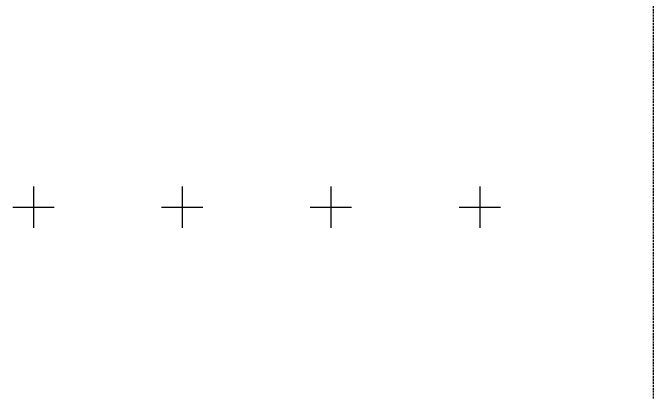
# Model space of a CAD drawing. Extents: x 990312 to 991012, y 80694 to 81594.
# Drawn here: x 990584.4 to 990661.9, y 81086 to 81131.9 of the extents above; entities that cross this region are included whole.
import ezdxf

# ---------------------------------------------------------------- set-up
doc = ezdxf.new("R2010")
doc.units = 0
doc.header["$MEASUREMENT"] = 0
doc.linetypes.add('LYJS-XX', pattern=[0.35, 0.25, -0.1])
doc.layers.add('LY-JS-BJ', color=7, linetype='Continuous')

# ---------------------------------------------------------------- blocks, each defined once
blk = doc.blocks.new('微端4P+ELE-117mm-2022.1')
at = {"color": 1}
for p, q in [((9, 67.50000000000091), (9, 62.50000000000091)), ((27, 67.50000000000091), (27, 62.50000000000091)), ((45, 67.50000000000091), (45, 62.50000000000091)), ((63, 67.50000000000091), (63, 62.50000000000091)), ((6.5, 65.00000000000091), (11.5, 65.00000000000091)), ((24.5, 65.00000000000091), (29.5, 65.00000000000091)), ((42.5, 65.00000000000091), (47.5, 65.00000000000091)), ((60.5, 65.00000000000091), (65.5, 65.00000000000091))]:
    blk.add_line(p, q, dxfattribs=at)

msp = doc.modelspace()

# ---------------------------------------------------------------- linework, layer by layer
at = {"layer": 'LY-JS-BJ', "color": 4, "linetype": 'LYJS-XX', "lineweight": -3}
msp.add_line((990661.8505941889, 81594.39340917047), (990661.8505941889, 80694.39340917047), dxfattribs=at)

# ---------------------------------------------------------------- block references
at = {"color": 2}
msp.add_blockref('微端4P+ELE-117mm-2022.1', (990577.8621387709, 81043.3934091714), dxfattribs=at)

doc.saveas('drawing.dxf')
